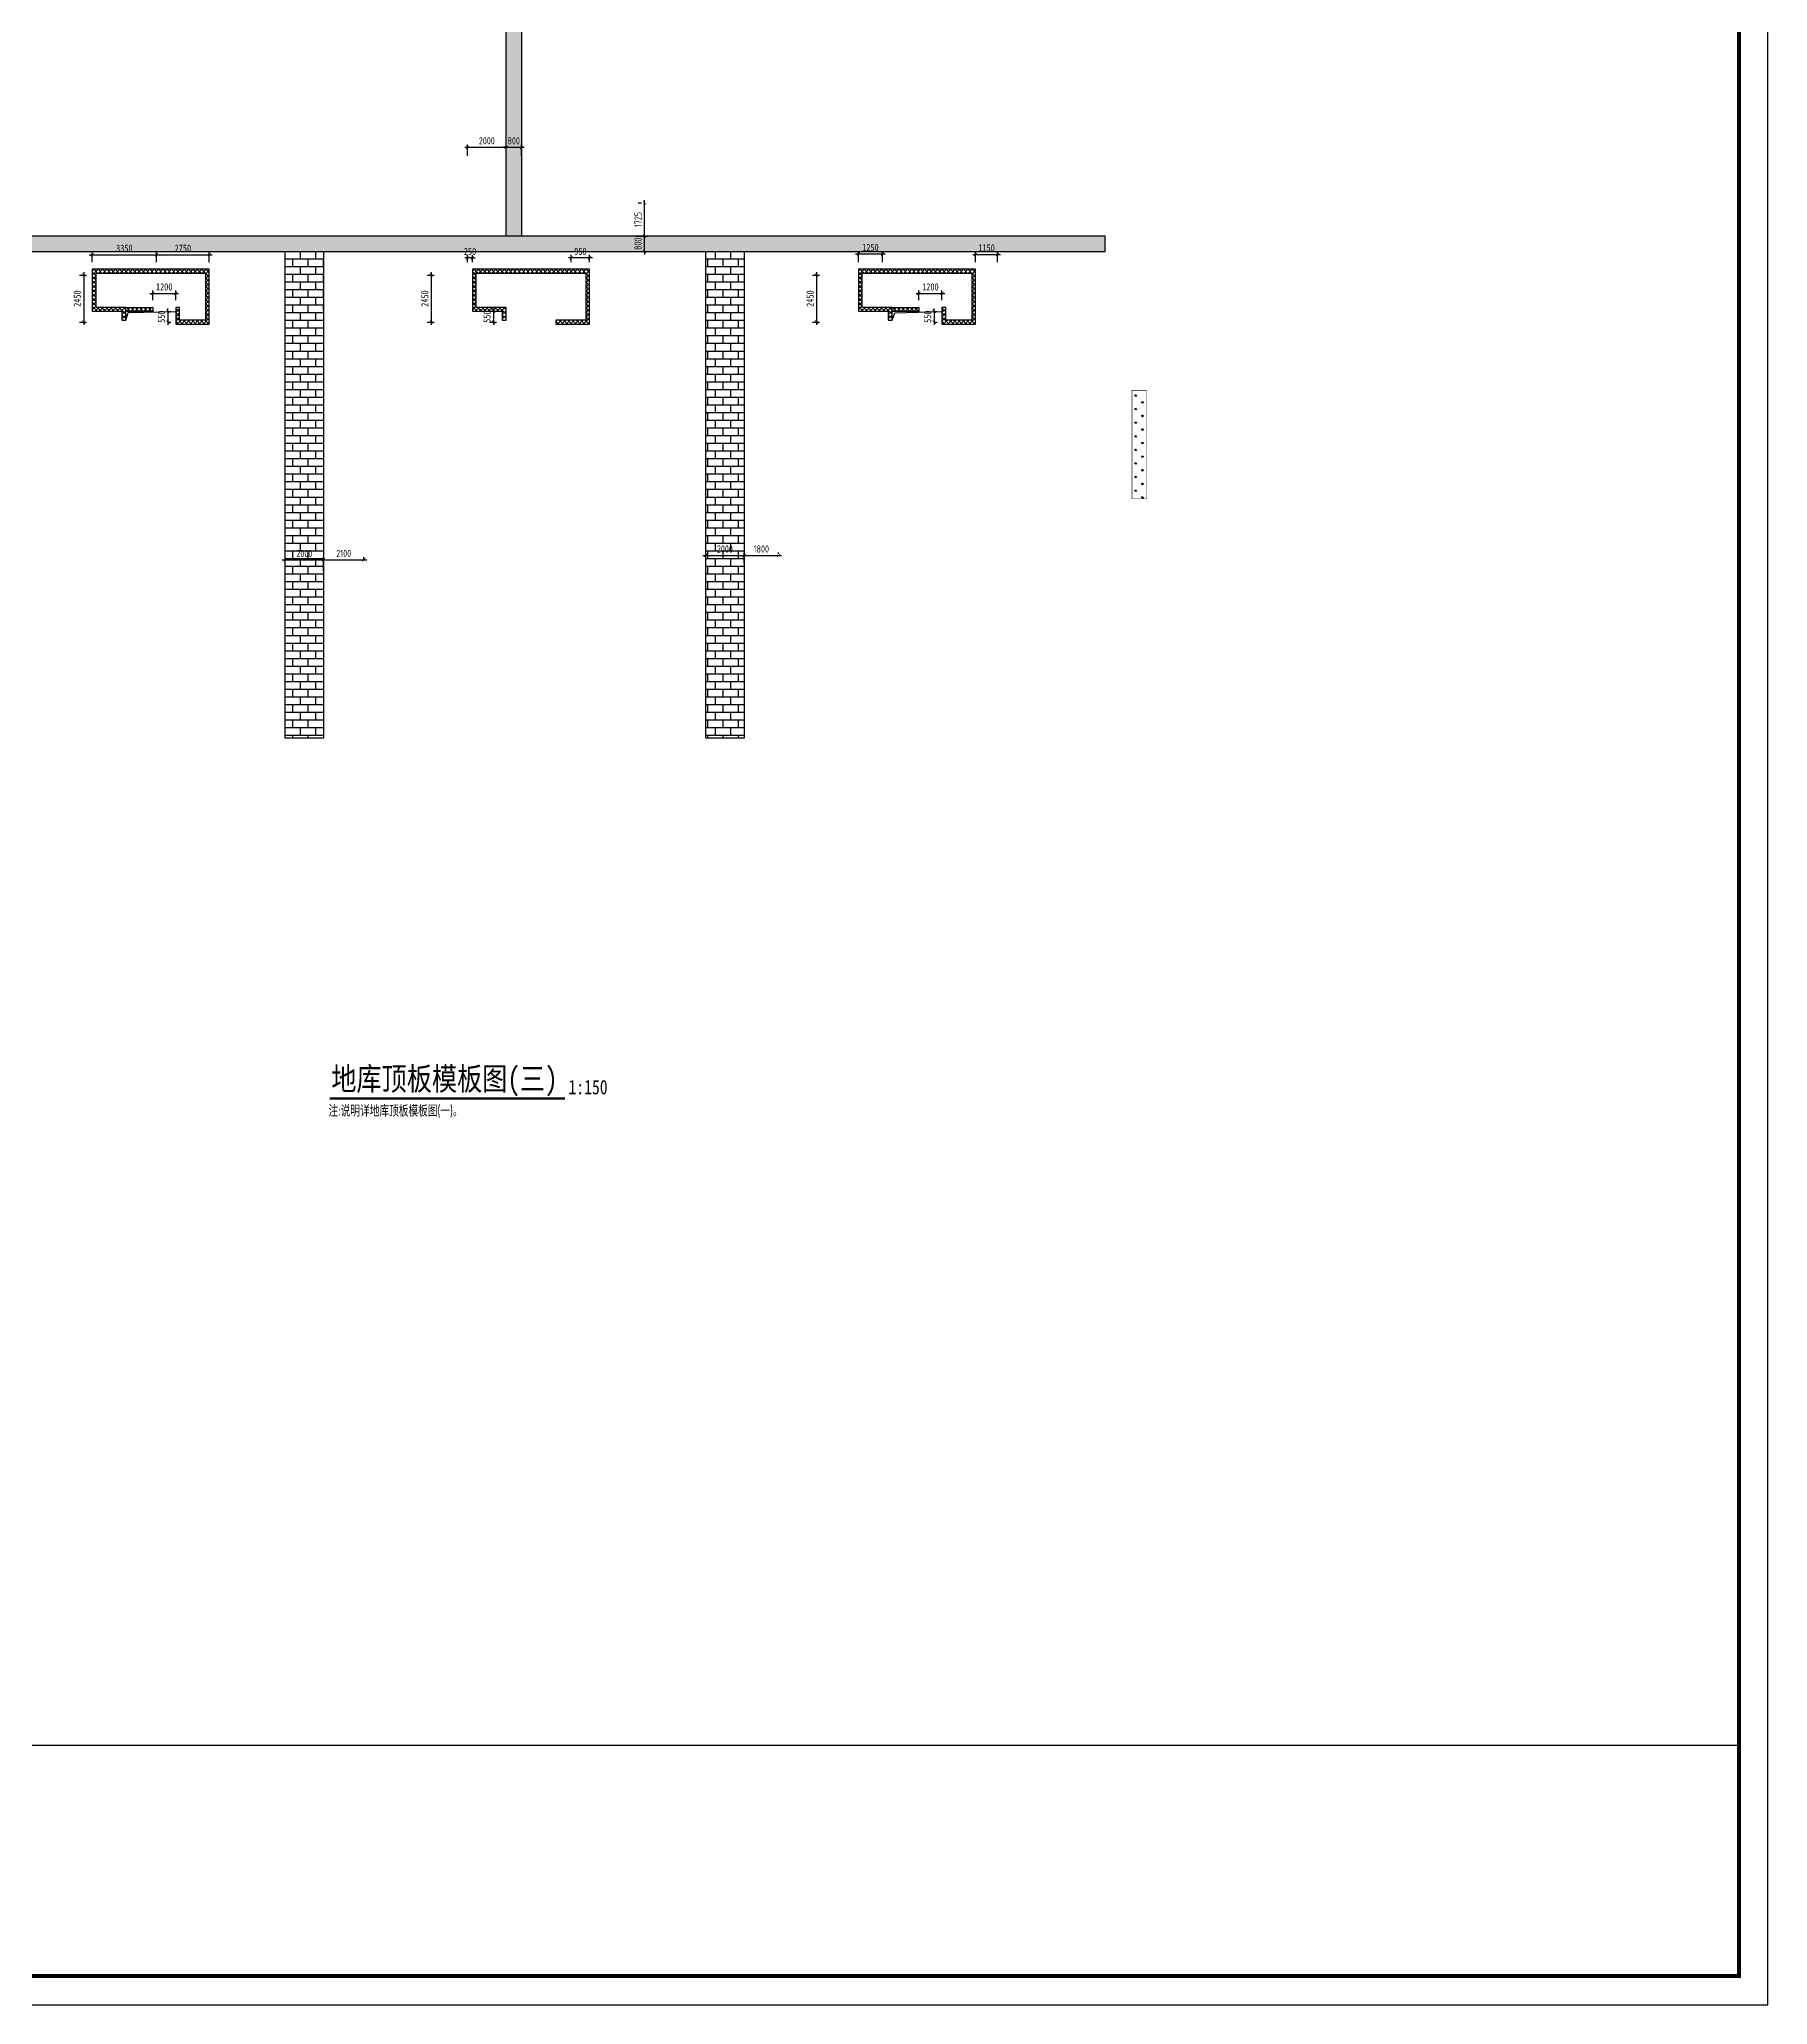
# Model space of a CAD drawing. Extents: x -302153 to 1239823, y 44204 to 1496698.
# Drawn here: x 1146520 to 1236523, y 727248 to 829547 of the extents above; entities that cross this region are included whole.
import ezdxf
from ezdxf.enums import TextEntityAlignment as Align

# ---------------------------------------------------------------- set-up
doc = ezdxf.new("R2010")
doc.units = 0
doc.header["$LTSCALE"] = 1500
doc.header["$MEASUREMENT"] = 0
doc.layers.get('0').update_dxf_attribs({"linetype": 'CONTINUOUS'})
doc.layers.get('Defpoints').update_dxf_attribs({"color": 2, "linetype": 'CONTINUOUS'})
for name, color, linetype in [('HATCH1', 181, 'CONTINUOUS'), ('S_HOLE', 201, 'CONTINUOUS'), ('S_HOLE_TEXT', 201, 'CONTINUOUS'), ('S_PLAN_DIMS', 3, 'CONTINUOUS'), ('SD_DIMS', 3, 'CONTINUOUS'), ('SE_HACH', 253, 'CONTINUOUS'), ('TEXT', 7, 'CONTINUOUS'), ('后浇带', 7, 'CONTINUOUS')]:
    doc.layers.add(name, color=color, linetype=linetype)
doc.layers.add('内框', color=8, linetype='CONTINUOUS', plot=False)
doc.styles.add('TH-STYLE2', font='', dxfattribs={"width": 0.8})
doc.styles.add('TH-STYLE3', font='tssdeng.shx', dxfattribs={"width": 0.7, "bigfont": 'tssdchn.shx'})
doc.styles.add('TSSD_Dimension', font='', dxfattribs={"width": 0.7})
doc.styles.add('黑体', font='simhei.ttf')
doc.styles.get('TH-STYLE2').set_extended_font_data('SimSun')
doc.styles.get('TSSD_Dimension').set_extended_font_data('SimSun')
doc.dimstyles.new('TSSD_150_150', dxfattribs={"dimtxt": 375, "dimasz": 150, "dimexe": 150, "dimexo": 375, "dimgap": 150, "dimtad": 1, "dimdec": 0, "dimzin": 0, "dimdsep": 46, "dimtxsty": 'TSSD_Dimension', "dimblk": 'ARCHTICK', "dimblk1": 'ARCHTICK', "dimblk2": 'ARCHTICK', "dimcen": 0, "dimdle": 150, "dimclrt": 7, "dimadec": 0, "dimazin": 0, "dimtfac": 1, "dimtdec": 0, "dimtix": 1, "dimtmove": 2, "dimatfit": 3, "dimfxl": 1, "dimtolj": 1, "dimtzin": 0, "dimarcsym": 0})
pattern_1 = [(0, (-1201073.9, -1053477.37), (0, 400), []), (90, (-1201073.9, -1053477.37), (-400, 400), [400, -400])]

# ---------------------------------------------------------------- blocks, each defined once
blk = doc.blocks.new('THAPE_A0L1_inner')
at = {"layer": '内框'}
blk.add_line((1476, 774), (1476, 802), dxfattribs=at)
blk.add_lwpolyline([(0, 0), (1486, 0), (1486, 841), (0, 841)], close=True, dxfattribs=at)
at = {"layer": '内框', "const_width": 1.4}
blk.add_lwpolyline([(25, 831), (25, 10), (1476, 10), (1476, 831)], close=True, dxfattribs=at)
at = {"layer": '内框', "const_width": 0.5}
blk.add_lwpolyline([(1396, 831), (1396, 10)], dxfattribs=at)
at = {"layer": '内框', "style": '黑体', "width": 0.8}
blk.add_attdef('内框名称', (73.61, 847.62), '', height=10, dxfattribs=at)
blk = doc.blocks.new('_ArchTick')
at = {"color": 0, "const_width": 0.25}
blk.add_lwpolyline([(-0.53, -0.53), (0.53, 0.53)], dxfattribs=at)
blk = doc.blocks.new('*D129')
at = {"layer": 'Defpoints', "color": 0, "transparency": 16777216}
for p in [(1152891, 815387, 0), (1152891, 814827), (1153219, 814827)]:
    blk.add_point(p, dxfattribs=at)
at = {"layer": 'S_HOLE', "color": 0, "lineweight": -2, "transparency": 16777216}
for p, q in [((1153219, 815387), (1153219, 815537)), ((1153219, 815387), (1153219, 814827)), ((1153266, 815387), (1153369, 815387)), ((1153219, 814827), (1153219, 814677)), ((1153266, 814827), (1153369, 814827))]:
    blk.add_line(p, q, dxfattribs=at)
at = {"layer": 'S_HOLE', "color": 0, "lineweight": -2, "transparency": 16777216, "xscale": 150, "yscale": 150, "zscale": 150}
for p, rotation in [((1153219, 815387), 270), ((1153219, 814827), 90)]:
    blk.add_blockref('_ArchTick', p, dxfattribs=dict(at, rotation=rotation))
at = {"layer": 'S_HOLE', "color": 7, "transparency": 16777216, "insert": (1152882, 815107), "char_height": 375, "attachment_point": 5, "rotation": 90, "style": 'TSSD_Dimension'}
blk.add_mtext('\\A1;550', dxfattribs=at)
blk = doc.blocks.new('*D130')
at = {"layer": 'Defpoints', "color": 0, "transparency": 16777216}
for p in [(1192791, 815387, 0), (1192791, 814827), (1193119, 814827)]:
    blk.add_point(p, dxfattribs=at)
at = {"layer": 'S_HOLE', "color": 0, "lineweight": -2, "transparency": 16777216}
for p, q in [((1193119, 815387), (1193119, 815537)), ((1193119, 815387), (1193119, 814827)), ((1193166, 815387), (1193269, 815387)), ((1193119, 814827), (1193119, 814677)), ((1193166, 814827), (1193269, 814827))]:
    blk.add_line(p, q, dxfattribs=at)
at = {"layer": 'S_HOLE', "color": 0, "lineweight": -2, "transparency": 16777216, "xscale": 150, "yscale": 150, "zscale": 150}
for p, rotation in [((1193119, 815387), 270), ((1193119, 814827), 90)]:
    blk.add_blockref('_ArchTick', p, dxfattribs=dict(at, rotation=rotation))
at = {"layer": 'S_HOLE', "color": 7, "transparency": 16777216, "insert": (1192782, 815107), "char_height": 375, "attachment_point": 5, "rotation": 90, "style": 'TSSD_Dimension'}
blk.add_mtext('\\A1;550', dxfattribs=at)
blk = doc.blocks.new('*D183')
at = {"layer": 'Defpoints', "color": 0, "transparency": 16777216}
for p in [(1148242, 817277), (1148242, 814827), (1148833, 814827)]:
    blk.add_point(p, dxfattribs=at)
at = {"layer": 'SD_DIMS', "color": 0, "lineweight": -2, "transparency": 16777216}
for p, q in [((1148833, 817427), (1148833, 814677)), ((1148617, 817277), (1148983, 817277)), ((1148617, 814827), (1148983, 814827))]:
    blk.add_line(p, q, dxfattribs=at)
at = {"layer": 'SD_DIMS', "color": 0, "lineweight": -2, "transparency": 16777216, "xscale": 150, "yscale": 150, "zscale": 150}
for p, rotation in [((1148833, 817277), 90), ((1148833, 814827), 270)]:
    blk.add_blockref('_ArchTick', p, dxfattribs=dict(at, rotation=rotation))
at = {"layer": 'SD_DIMS', "color": 7, "transparency": 16777216, "insert": (1148495, 816052), "char_height": 375, "attachment_point": 5, "rotation": 90, "style": 'TSSD_Dimension'}
blk.add_mtext('\\A1;2450', dxfattribs=at)
blk = doc.blocks.new('*D184')
at = {"layer": 'Defpoints', "color": 0, "transparency": 16777216}
for p in [(1166342, 817277), (1166342, 814827), (1166933, 814827)]:
    blk.add_point(p, dxfattribs=at)
at = {"layer": 'SD_DIMS', "color": 0, "lineweight": -2, "transparency": 16777216}
for p, q in [((1166933, 817427), (1166933, 814677)), ((1166717, 817277), (1167083, 817277)), ((1166717, 814827), (1167083, 814827))]:
    blk.add_line(p, q, dxfattribs=at)
at = {"layer": 'SD_DIMS', "color": 0, "lineweight": -2, "transparency": 16777216, "xscale": 150, "yscale": 150, "zscale": 150}
for p, rotation in [((1166933, 817277), 90), ((1166933, 814827), 270)]:
    blk.add_blockref('_ArchTick', p, dxfattribs=dict(at, rotation=rotation))
at = {"layer": 'SD_DIMS', "color": 7, "transparency": 16777216, "insert": (1166595, 816052), "char_height": 375, "attachment_point": 5, "rotation": 90, "style": 'TSSD_Dimension'}
blk.add_mtext('\\A1;2450', dxfattribs=at)
blk = doc.blocks.new('*D185')
at = {"layer": 'Defpoints', "color": 0, "transparency": 16777216}
for p in [(1186406, 817277), (1186406, 814827), (1186996, 814827)]:
    blk.add_point(p, dxfattribs=at)
at = {"layer": 'SD_DIMS', "color": 0, "lineweight": -2, "transparency": 16777216}
for p, q in [((1186996, 817427), (1186996, 814677)), ((1186781, 817277), (1187146, 817277)), ((1186781, 814827), (1187146, 814827))]:
    blk.add_line(p, q, dxfattribs=at)
at = {"layer": 'SD_DIMS', "color": 0, "lineweight": -2, "transparency": 16777216, "xscale": 150, "yscale": 150, "zscale": 150}
for p, rotation in [((1186996, 817277), 90), ((1186996, 814827), 270)]:
    blk.add_blockref('_ArchTick', p, dxfattribs=dict(at, rotation=rotation))
at = {"layer": 'SD_DIMS', "color": 7, "transparency": 16777216, "insert": (1186659, 816052), "char_height": 375, "attachment_point": 5, "rotation": 90, "style": 'TSSD_Dimension'}
blk.add_mtext('\\A1;2450', dxfattribs=at)
blk = doc.blocks.new('*D208')
at = {"layer": 'Defpoints', "color": 0, "transparency": 16777216}
for p in [(1149274, 817578), (1152624, 818333), (1152624, 817578)]:
    blk.add_point(p, dxfattribs=at)
at = {"layer": 'S_HOLE', "color": 0, "lineweight": -2, "transparency": 16777216}
for p, q in [((1149274, 817953), (1149274, 818483)), ((1152624, 817953), (1152624, 818483)), ((1149124, 818333), (1152774, 818333))]:
    blk.add_line(p, q, dxfattribs=at)
at = {"layer": 'S_HOLE', "color": 0, "lineweight": -2, "transparency": 16777216, "xscale": 150, "yscale": 150, "zscale": 150, "rotation": 180}
blk.add_blockref('_ArchTick', (1149274, 818333), dxfattribs=at)
at = {"layer": 'S_HOLE', "color": 0, "lineweight": -2, "transparency": 16777216, "xscale": 150, "yscale": 150, "zscale": 150}
blk.add_blockref('_ArchTick', (1152624, 818333), dxfattribs=at)
at = {"layer": 'S_HOLE', "color": 7, "transparency": 16777216, "insert": (1150949, 818671), "char_height": 375, "attachment_point": 5, "style": 'TSSD_Dimension'}
blk.add_mtext('\\A1;3350', dxfattribs=at)
blk = doc.blocks.new('*D209')
at = {"layer": 'Defpoints', "color": 0, "transparency": 16777216}
for p in [(1152624, 817578), (1155374, 818333), (1155374, 817578)]:
    blk.add_point(p, dxfattribs=at)
at = {"layer": 'S_HOLE', "color": 0, "lineweight": -2, "transparency": 16777216}
for p, q in [((1152624, 817953), (1152624, 818483)), ((1155374, 817953), (1155374, 818483)), ((1152474, 818333), (1155524, 818333))]:
    blk.add_line(p, q, dxfattribs=at)
at = {"layer": 'S_HOLE', "color": 0, "lineweight": -2, "transparency": 16777216, "xscale": 150, "yscale": 150, "zscale": 150, "rotation": 180}
blk.add_blockref('_ArchTick', (1152624, 818333), dxfattribs=at)
at = {"layer": 'S_HOLE', "color": 0, "lineweight": -2, "transparency": 16777216, "xscale": 150, "yscale": 150, "zscale": 150}
blk.add_blockref('_ArchTick', (1155374, 818333), dxfattribs=at)
at = {"layer": 'S_HOLE', "color": 7, "transparency": 16777216, "insert": (1153999, 818671), "char_height": 375, "attachment_point": 5, "style": 'TSSD_Dimension'}
blk.add_mtext('\\A1;2750', dxfattribs=at)
blk = doc.blocks.new('*D210')
at = {"layer": 'Defpoints', "color": 0, "transparency": 16777216}
for p in [(1168824, 818166), (1168824, 817578), (1169074, 817578)]:
    blk.add_point(p, dxfattribs=at)
at = {"layer": 'S_HOLE', "color": 0, "lineweight": -2, "transparency": 16777216}
for p, q in [((1168824, 818166), (1168674, 818166)), ((1168824, 817953), (1168824, 818316)), ((1169074, 818166), (1168824, 818166)), ((1169074, 817953), (1169074, 818316)), ((1169074, 818166), (1169224, 818166))]:
    blk.add_line(p, q, dxfattribs=at)
at = {"layer": 'S_HOLE', "color": 0, "lineweight": -2, "transparency": 16777216, "xscale": 150, "yscale": 150, "zscale": 150}
blk.add_blockref('_ArchTick', (1168824, 818166), dxfattribs=at)
at = {"layer": 'S_HOLE', "color": 0, "lineweight": -2, "transparency": 16777216, "xscale": 150, "yscale": 150, "zscale": 150, "rotation": 180}
blk.add_blockref('_ArchTick', (1169074, 818166), dxfattribs=at)
at = {"layer": 'S_HOLE', "color": 7, "transparency": 16777216, "insert": (1168949, 818503), "char_height": 375, "attachment_point": 5, "style": 'TSSD_Dimension'}
blk.add_mtext('\\A1;250', dxfattribs=at)
blk = doc.blocks.new('*D211')
at = {"layer": 'Defpoints', "color": 0, "transparency": 16777216}
for p in [(1174224, 818170), (1174224, 817578), (1175174, 817578)]:
    blk.add_point(p, dxfattribs=at)
at = {"layer": 'S_HOLE', "color": 0, "lineweight": -2, "transparency": 16777216}
for p, q in [((1175324, 818170), (1174074, 818170)), ((1174224, 817953), (1174224, 818320)), ((1175174, 817953), (1175174, 818320))]:
    blk.add_line(p, q, dxfattribs=at)
at = {"layer": 'S_HOLE', "color": 0, "lineweight": -2, "transparency": 16777216, "xscale": 150, "yscale": 150, "zscale": 150, "rotation": 180}
blk.add_blockref('_ArchTick', (1174224, 818170), dxfattribs=at)
at = {"layer": 'S_HOLE', "color": 0, "lineweight": -2, "transparency": 16777216, "xscale": 150, "yscale": 150, "zscale": 150}
blk.add_blockref('_ArchTick', (1175174, 818170), dxfattribs=at)
at = {"layer": 'S_HOLE', "color": 7, "transparency": 16777216, "insert": (1174699, 818507), "char_height": 375, "attachment_point": 5, "style": 'TSSD_Dimension'}
blk.add_mtext('\\A1;950', dxfattribs=at)
blk = doc.blocks.new('*D212')
at = {"layer": 'Defpoints', "color": 0, "transparency": 16777216}
for p in [(1169595, 815388), (1169595, 814827), (1170175, 814827)]:
    blk.add_point(p, dxfattribs=at)
at = {"layer": 'S_HOLE', "color": 0, "lineweight": -2, "transparency": 16777216}
for p, q in [((1169970, 815388), (1170325, 815388)), ((1170175, 815388), (1170175, 815538)), ((1170175, 815388), (1170175, 814827)), ((1169970, 814827), (1170325, 814827)), ((1170175, 814827), (1170175, 814677))]:
    blk.add_line(p, q, dxfattribs=at)
at = {"layer": 'S_HOLE', "color": 0, "lineweight": -2, "transparency": 16777216, "xscale": 150, "yscale": 150, "zscale": 150}
for p, rotation in [((1170175, 815388), 270), ((1170175, 814827), 90)]:
    blk.add_blockref('_ArchTick', p, dxfattribs=dict(at, rotation=rotation))
at = {"layer": 'S_HOLE', "color": 7, "transparency": 16777216, "insert": (1169838, 815108), "char_height": 375, "attachment_point": 5, "rotation": 90, "style": 'TSSD_Dimension'}
blk.add_mtext('\\A1;550', dxfattribs=at)
blk = doc.blocks.new('*D213')
at = {"layer": 'Defpoints', "color": 0, "transparency": 16777216}
for p in [(1189174, 817578), (1190424, 818376), (1190424, 817578)]:
    blk.add_point(p, dxfattribs=at)
at = {"layer": 'S_HOLE', "color": 0, "lineweight": -2, "transparency": 16777216}
for p, q in [((1189174, 817953), (1189174, 818526)), ((1190424, 817953), (1190424, 818526)), ((1189024, 818376), (1190574, 818376))]:
    blk.add_line(p, q, dxfattribs=at)
at = {"layer": 'S_HOLE', "color": 0, "lineweight": -2, "transparency": 16777216, "xscale": 150, "yscale": 150, "zscale": 150, "rotation": 180}
blk.add_blockref('_ArchTick', (1189174, 818376), dxfattribs=at)
at = {"layer": 'S_HOLE', "color": 0, "lineweight": -2, "transparency": 16777216, "xscale": 150, "yscale": 150, "zscale": 150}
blk.add_blockref('_ArchTick', (1190424, 818376), dxfattribs=at)
at = {"layer": 'S_HOLE', "color": 7, "transparency": 16777216, "insert": (1189799, 818714), "char_height": 375, "attachment_point": 5, "style": 'TSSD_Dimension'}
blk.add_mtext('\\A1;1250', dxfattribs=at)
blk = doc.blocks.new('*D214')
at = {"layer": 'Defpoints', "color": 0, "transparency": 16777216}
for p in [(1195274, 817578), (1196424, 818352), (1196424, 817578)]:
    blk.add_point(p, dxfattribs=at)
at = {"layer": 'S_HOLE', "color": 0, "lineweight": -2, "transparency": 16777216}
for p, q in [((1195274, 817953), (1195274, 818502)), ((1196424, 817953), (1196424, 818502)), ((1195124, 818352), (1196574, 818352))]:
    blk.add_line(p, q, dxfattribs=at)
at = {"layer": 'S_HOLE', "color": 0, "lineweight": -2, "transparency": 16777216, "xscale": 150, "yscale": 150, "zscale": 150, "rotation": 180}
blk.add_blockref('_ArchTick', (1195274, 818352), dxfattribs=at)
at = {"layer": 'S_HOLE', "color": 0, "lineweight": -2, "transparency": 16777216, "xscale": 150, "yscale": 150, "zscale": 150}
blk.add_blockref('_ArchTick', (1196424, 818352), dxfattribs=at)
at = {"layer": 'S_HOLE', "color": 7, "transparency": 16777216, "insert": (1195849, 818689), "char_height": 375, "attachment_point": 5, "style": 'TSSD_Dimension'}
blk.add_mtext('\\A1;1150', dxfattribs=at)
blk = doc.blocks.new('*D263')
at = {"layer": 'Defpoints', "color": 0, "transparency": 16777216}
for p in [(1152424, 815587), (1153624, 816320), (1153624, 815587)]:
    blk.add_point(p, dxfattribs=at)
at = {"layer": 'S_HOLE', "color": 0, "lineweight": -2, "transparency": 16777216}
for p, q in [((1152424, 815962), (1152424, 816470)), ((1153624, 815962), (1153624, 816470)), ((1152274, 816320), (1153774, 816320))]:
    blk.add_line(p, q, dxfattribs=at)
at = {"layer": 'S_HOLE', "color": 0, "lineweight": -2, "transparency": 16777216, "xscale": 150, "yscale": 150, "zscale": 150, "rotation": 180}
blk.add_blockref('_ArchTick', (1152424, 816320), dxfattribs=at)
at = {"layer": 'S_HOLE', "color": 0, "lineweight": -2, "transparency": 16777216, "xscale": 150, "yscale": 150, "zscale": 150}
blk.add_blockref('_ArchTick', (1153624, 816320), dxfattribs=at)
at = {"layer": 'S_HOLE', "color": 7, "transparency": 16777216, "insert": (1153024, 816657), "char_height": 375, "attachment_point": 5, "style": 'TSSD_Dimension'}
blk.add_mtext('\\A1;1200', dxfattribs=at)
blk = doc.blocks.new('*D264')
at = {"layer": 'Defpoints', "color": 0, "transparency": 16777216}
for p in [(1192324, 815587), (1193524, 816320), (1193524, 815587)]:
    blk.add_point(p, dxfattribs=at)
at = {"layer": 'S_HOLE', "color": 0, "lineweight": -2, "transparency": 16777216}
for p, q in [((1192324, 815962), (1192324, 816470)), ((1193524, 815962), (1193524, 816470)), ((1192174, 816320), (1193674, 816320))]:
    blk.add_line(p, q, dxfattribs=at)
at = {"layer": 'S_HOLE', "color": 0, "lineweight": -2, "transparency": 16777216, "xscale": 150, "yscale": 150, "zscale": 150, "rotation": 180}
blk.add_blockref('_ArchTick', (1192324, 816320), dxfattribs=at)
at = {"layer": 'S_HOLE', "color": 0, "lineweight": -2, "transparency": 16777216, "xscale": 150, "yscale": 150, "zscale": 150}
blk.add_blockref('_ArchTick', (1193524, 816320), dxfattribs=at)
at = {"layer": 'S_HOLE', "color": 7, "transparency": 16777216, "insert": (1192924, 816657), "char_height": 375, "attachment_point": 5, "style": 'TSSD_Dimension'}
blk.add_mtext('\\A1;1200', dxfattribs=at)
blk = doc.blocks.new('*D319')
at = {"layer": 'Defpoints', "color": 0, "transparency": 16777216}
for p in [(-39750, 8973), (-41750, 7947), (-39750, 7947)]:
    blk.add_point(p, dxfattribs=at)
at = {"layer": 'S_PLAN_DIMS', "color": 0, "lineweight": -2, "transparency": 16777216}
for p, q in [((-41900, 8973), (-39600, 8973)), ((-41750, 8397), (-41750, 9123)), ((-39750, 8397), (-39750, 9123))]:
    blk.add_line(p, q, dxfattribs=at)
at = {"layer": 'S_PLAN_DIMS', "color": 0, "lineweight": -2, "transparency": 16777216, "xscale": 150, "yscale": 150, "zscale": 150, "rotation": 180}
blk.add_blockref('_ArchTick', (-41750, 8973), dxfattribs=at)
at = {"layer": 'S_PLAN_DIMS', "color": 0, "lineweight": -2, "transparency": 16777216, "xscale": 150, "yscale": 150, "zscale": 150}
blk.add_blockref('_ArchTick', (-39750, 8973), dxfattribs=at)
at = {"layer": 'S_PLAN_DIMS', "color": 7, "transparency": 16777216, "insert": (-40750, 9310), "char_height": 375, "attachment_point": 5, "style": 'TH-STYLE3'}
blk.add_mtext('\\A1;2000', dxfattribs=at)
blk = doc.blocks.new('*D320')
at = {"layer": 'Defpoints', "color": 0, "transparency": 16777216}
for p in [(-37650, 8973), (-37650, 8496), (-39750, 7947)]:
    blk.add_point(p, dxfattribs=at)
at = {"layer": 'S_PLAN_DIMS', "color": 0, "lineweight": -2, "transparency": 16777216}
for p, q in [((-39900, 8973), (-37500, 8973)), ((-39750, 8397), (-39750, 9123)), ((-37650, 8946), (-37650, 9123))]:
    blk.add_line(p, q, dxfattribs=at)
at = {"layer": 'S_PLAN_DIMS', "color": 0, "lineweight": -2, "transparency": 16777216, "xscale": 150, "yscale": 150, "zscale": 150, "rotation": 180}
blk.add_blockref('_ArchTick', (-39750, 8973), dxfattribs=at)
at = {"layer": 'S_PLAN_DIMS', "color": 0, "lineweight": -2, "transparency": 16777216, "xscale": 150, "yscale": 150, "zscale": 150}
blk.add_blockref('_ArchTick', (-37650, 8973), dxfattribs=at)
at = {"layer": 'S_PLAN_DIMS', "color": 7, "transparency": 16777216, "insert": (-38700, 9310), "char_height": 375, "attachment_point": 5, "style": 'TH-STYLE3'}
blk.add_mtext('\\A1;2100', dxfattribs=at)
blk = doc.blocks.new('*D321')
at = {"layer": 'Defpoints', "color": 0, "transparency": 16777216}
for p in [(-19854, 8327), (-17854, 9203), (-17854, 8327)]:
    blk.add_point(p, dxfattribs=at)
at = {"layer": 'S_PLAN_DIMS', "color": 0, "lineweight": -2, "transparency": 16777216}
for p, q in [((-19854, 8777), (-19854, 9353)), ((-17854, 8777), (-17854, 9353)), ((-20004, 9203), (-17704, 9203))]:
    blk.add_line(p, q, dxfattribs=at)
at = {"layer": 'S_PLAN_DIMS', "color": 0, "lineweight": -2, "transparency": 16777216, "xscale": 150, "yscale": 150, "zscale": 150, "rotation": 180}
blk.add_blockref('_ArchTick', (-19854, 9203), dxfattribs=at)
at = {"layer": 'S_PLAN_DIMS', "color": 0, "lineweight": -2, "transparency": 16777216, "xscale": 150, "yscale": 150, "zscale": 150}
blk.add_blockref('_ArchTick', (-17854, 9203), dxfattribs=at)
at = {"layer": 'S_PLAN_DIMS', "color": 7, "transparency": 16777216, "insert": (-18854, 9540), "char_height": 375, "attachment_point": 5, "style": 'TH-STYLE3'}
blk.add_mtext('\\A1;2000', dxfattribs=at)
blk = doc.blocks.new('*D322')
at = {"layer": 'Defpoints', "color": 0, "transparency": 16777216}
for p in [(-17854, 8327), (-16054, 9203), (-16054, 8843)]:
    blk.add_point(p, dxfattribs=at)
at = {"layer": 'S_PLAN_DIMS', "color": 0, "lineweight": -2, "transparency": 16777216}
for p, q in [((-17854, 8777), (-17854, 9353)), ((-16054, 9293), (-16054, 9353)), ((-18004, 9203), (-15904, 9203))]:
    blk.add_line(p, q, dxfattribs=at)
at = {"layer": 'S_PLAN_DIMS', "color": 0, "lineweight": -2, "transparency": 16777216, "xscale": 150, "yscale": 150, "zscale": 150, "rotation": 180}
blk.add_blockref('_ArchTick', (-17854, 9203), dxfattribs=at)
at = {"layer": 'S_PLAN_DIMS', "color": 0, "lineweight": -2, "transparency": 16777216, "xscale": 150, "yscale": 150, "zscale": 150}
blk.add_blockref('_ArchTick', (-16054, 9203), dxfattribs=at)
at = {"layer": 'S_PLAN_DIMS', "color": 7, "transparency": 16777216, "insert": (-16954, 9540), "char_height": 375, "attachment_point": 5, "style": 'TH-STYLE3'}
blk.add_mtext('\\A1;1800', dxfattribs=at)
blk = doc.blocks.new('*D323')
at = {"layer": 'Defpoints', "color": 0, "transparency": 16777216}
for p in [(-23982, 25825), (-23039, 25825), (-23982, 25025)]:
    blk.add_point(p, dxfattribs=at)
at = {"layer": 'S_PLAN_DIMS', "color": 0, "lineweight": -2, "transparency": 16777216}
for p, q in [((-23532, 25825), (-22889, 25825)), ((-23039, 25825), (-23039, 25975)), ((-23039, 25025), (-23039, 25825)), ((-23532, 25025), (-22889, 25025)), ((-23039, 25025), (-23039, 24875))]:
    blk.add_line(p, q, dxfattribs=at)
at = {"layer": 'S_PLAN_DIMS', "color": 0, "lineweight": -2, "transparency": 16777216, "xscale": 150, "yscale": 150, "zscale": 150}
for p, rotation in [((-23039, 25825), 270), ((-23039, 25025), 90)]:
    blk.add_blockref('_ArchTick', p, dxfattribs=dict(at, rotation=rotation))
at = {"layer": 'S_PLAN_DIMS', "color": 7, "transparency": 16777216, "insert": (-23376, 25425), "char_height": 375, "attachment_point": 5, "rotation": 90, "style": 'TH-STYLE3'}
blk.add_mtext('\\A1;800', dxfattribs=at)
blk = doc.blocks.new('*D324')
at = {"layer": 'Defpoints', "color": 0, "transparency": 16777216}
for p in [(-23039, 27550), (-22919, 27550), (-23982, 25825)]:
    blk.add_point(p, dxfattribs=at)
at = {"layer": 'S_PLAN_DIMS', "color": 0, "lineweight": -2, "transparency": 16777216}
for p, q in [((-23039, 25675), (-23039, 27700)), ((-23369, 27550), (-23189, 27550)), ((-23532, 25825), (-22889, 25825))]:
    blk.add_line(p, q, dxfattribs=at)
at = {"layer": 'S_PLAN_DIMS', "color": 0, "lineweight": -2, "transparency": 16777216, "xscale": 150, "yscale": 150, "zscale": 150}
for p, rotation in [((-23039, 27550), 90), ((-23039, 25825), 270)]:
    blk.add_blockref('_ArchTick', p, dxfattribs=dict(at, rotation=rotation))
at = {"layer": 'S_PLAN_DIMS', "color": 7, "transparency": 16777216, "insert": (-23376, 26687), "char_height": 375, "attachment_point": 5, "rotation": 90, "style": 'TH-STYLE3'}
blk.add_mtext('\\A1;1725', dxfattribs=at)
blk = doc.blocks.new('*D325')
at = {"layer": 'Defpoints', "color": 0, "transparency": 16777216}
for p in [(-29450, 30450), (-30250, 29558), (-29450, 29558)]:
    blk.add_point(p, dxfattribs=at)
at = {"layer": 'S_PLAN_DIMS', "color": 0, "lineweight": -2, "transparency": 16777216}
for p, q in [((-30250, 30450), (-30400, 30450)), ((-30250, 30008), (-30250, 30600)), ((-30250, 30450), (-29450, 30450)), ((-29450, 30008), (-29450, 30600)), ((-29450, 30450), (-29300, 30450))]:
    blk.add_line(p, q, dxfattribs=at)
at = {"layer": 'S_PLAN_DIMS', "color": 0, "lineweight": -2, "transparency": 16777216, "xscale": 150, "yscale": 150, "zscale": 150}
blk.add_blockref('_ArchTick', (-30250, 30450), dxfattribs=at)
at = {"layer": 'S_PLAN_DIMS', "color": 0, "lineweight": -2, "transparency": 16777216, "xscale": 150, "yscale": 150, "zscale": 150, "rotation": 180}
blk.add_blockref('_ArchTick', (-29450, 30450), dxfattribs=at)
at = {"layer": 'S_PLAN_DIMS', "color": 7, "transparency": 16777216, "insert": (-29850, 30788), "char_height": 375, "attachment_point": 5, "style": 'TH-STYLE3'}
blk.add_mtext('\\A1;800', dxfattribs=at)
blk = doc.blocks.new('*D397')
at = {"layer": 'Defpoints', "color": 0, "transparency": 16777216}
for p in [(-30250, 30450), (-32250, 29558), (-30250, 29558, -1000)]:
    blk.add_point(p, dxfattribs=at)
at = {"layer": 'S_PLAN_DIMS', "color": 0, "lineweight": -2, "transparency": 16777216}
for p, q in [((-32400, 30450), (-30100, 30450)), ((-32250, 30008), (-32250, 30600)), ((-30250, 30008), (-30250, 30600))]:
    blk.add_line(p, q, dxfattribs=at)
at = {"layer": 'S_PLAN_DIMS', "color": 0, "lineweight": -2, "transparency": 16777216, "xscale": 150, "yscale": 150, "zscale": 150, "rotation": 180}
blk.add_blockref('_ArchTick', (-32250, 30450), dxfattribs=at)
at = {"layer": 'S_PLAN_DIMS', "color": 0, "lineweight": -2, "transparency": 16777216, "xscale": 150, "yscale": 150, "zscale": 150}
blk.add_blockref('_ArchTick', (-30250, 30450), dxfattribs=at)
at = {"layer": 'S_PLAN_DIMS', "color": 7, "transparency": 16777216, "insert": (-31250, 30788), "char_height": 375, "attachment_point": 5, "style": 'TH-STYLE3'}
blk.add_mtext('\\A1;2000', dxfattribs=at)
blk = doc.blocks.new('A$C1DF81372')
at = {"layer": '后浇带'}
h = blk.add_hatch(dxfattribs=at)
h.set_pattern_fill('AR-HBONE', color=8, scale=2, angle=-90)
h.set_pattern_definition([(315, (-2282481.1, 2788297.97), (287.368196, -8e-14), [609.6, -203.2]), (45, (-2282337.4, 2788154.29), (287.368196, -8e-14), [609.6, -203.2])])
h.paths.add_polyline_path([(-30250.1, 25824.9), (-29450.1, 25824.9), (-29450, 60475.9), (-30250, 60475.9)])
h = blk.add_hatch(dxfattribs=at)
h.set_pattern_fill('STARS', color=8, scale=50, style=0)
h.set_pattern_definition([(0, (-2717875.16, -2214803.68), (0, 274.963), [158.75, -158.75]), (60, (-2717875.16, -2214803.68), (-238.124943, 137.4815), [158.75, -158.75]), (120, (-2717795.78, -2214666.2), (-238.124943, -137.4815), [158.75, -158.75])])
h.paths.add_polyline_path([(-71175, 25025.8), (950.2, 25024.2), (950.2, 25824.2), (-71175, 25825.8)])
h = blk.add_hatch(dxfattribs=at)
h.set_pattern_fill('BRICK1', color=8, scale=50, style=0)
h.set_pattern_definition(pattern_1)
h.paths.add_polyline_path([(-41748.1, 25024.9), (-39747, 25024.9), (-39751, -300), (-41752.2, -300)])
h = blk.add_hatch(dxfattribs=at)
h.set_pattern_fill('BRICK1', color=8, scale=50, style=0)
h.set_pattern_definition(pattern_1)
h.paths.add_polyline_path([(-19850.4, 25024.6), (-17849.2, 25024.6), (-17853.3, -300), (-19854.4, -300)])
at = {"layer": '后浇带', "color": 8, "elevation": -1000}
for points in [[(-30250, 60475.9), (-29450, 60475.9), (-29450.1, 25824.9), (-30250.1, 25824.9)], [(-71175, 25025.8), (950.2, 25024.2), (950.2, 25824.2), (-71175, 25825.8)]]:
    blk.add_lwpolyline(points, close=True, dxfattribs=at)
at = {"layer": '后浇带', "color": 8}
for points in [[(-41748.1, 25024.9), (-39747, 25024.9), (-39751, -300), (-41752.2, -300)], [(-19850.4, 25024.6), (-17849.2, 25024.6), (-17853.3, -300), (-19854.4, -300)]]:
    blk.add_lwpolyline(points, close=True, dxfattribs=at)
at = {"layer": 'S_PLAN_DIMS'}
for base, p1, p2, picture, middle in [((-30250.1, 30450.4), (-32250, 29557.6), (-30250.1, 29557.6, -1000), '*D397', (-31250, 30787.9)), ((-29450, 30450.4), (-30250, 29557.6), (-29450, 29557.6), '*D325', (-29850, 30787.9)), ((-39749.6, 8972.9), (-41749.7, 7947.2), (-39749.6, 7946.9), '*D319', (-40749.6, 9310.4)), ((-37650, 8972.9), (-39749.6, 7946.9), (-37650, 8496), '*D320', (-38699.8, 9310.4)), ((-17853.9, 9202.8), (-19854.1, 8327), (-17853.9, 8326.7), '*D321', (-18854, 9540.3)), ((-16054, 9202.8), (-17853.9, 8326.7), (-16054, 8843.5), '*D322', (-16954, 9540.3))]:
    dim = blk.add_linear_dim(base=base, p1=p1, p2=p2, dimstyle='TSSD_150_150', dxfattribs=at)
    dim.commit()
    dim.dimension.update_dxf_attribs({"geometry": picture, "text_midpoint": middle})
for base, p1, p2, picture, middle in [((-23038.8, 27550), (-23982.2, 25824.9), (-22918.9, 27550), '*D324', (-23376.3, 26687.4)), ((-23038.8, 25824.9), (-23982.2, 25024.9), (-23982.2, 25824.9), '*D323', (-23376.3, 25424.9))]:
    dim = blk.add_linear_dim(base=base, p1=p1, p2=p2, angle=90, dimstyle='TSSD_150_150', dxfattribs=at)
    dim.commit()
    dim.dimension.update_dxf_attribs({"geometry": picture, "text_midpoint": middle})

msp = doc.modelspace()

# ---------------------------------------------------------------- hatches: boundary and pattern name
at = {"layer": 'HATCH1'}
h = msp.add_hatch(dxfattribs=at)
h.set_pattern_fill('HOLE_MATETIEL', color=256, scale=50, style=0)
h.set_pattern_definition([(45, (-0.23, -53399.97), (-112.253202, 112.253202), []), (135, (-0.23, -53399.97), (-112.253202, -112.253202), [])])
h.paths.add_polyline_path([(1153823.895, 815587.4024), (1153623.895, 815587.4024), (1153623.895, 814727.8024), (1155373.895, 814727.8024), (1155373.895, 817577.8024), (1149273.895, 817577.8024), (1149273.895, 815387.8024), (1150823.895, 815387.8024), (1150823.895, 814928.2351), (1151023.895, 814928.2351), (1151023.895, 815587.4024), (1150823.895, 815587.4024), (1150823.895, 815587.8024), (1149473.895, 815587.8024), (1149473.895, 817377.8024), (1155173.895, 817377.8024), (1155173.895, 814927.8024), (1153823.895, 814927.8024)])
h = msp.add_hatch(dxfattribs=at)
h.set_pattern_fill('HOLE_MATETIEL', color=256, scale=50, style=0)
h.set_pattern_definition([(45, (19800, -53399.97), (-112.253202, 112.253202), []), (135, (19800, -53399.97), (-112.253202, -112.253202), [])])
h.paths.add_polyline_path([(1173624.3104, 814928.1507), (1173424.3104, 814928.1507), (1173424.1274, 814727.8024), (1175174.1274, 814727.8024), (1175174.1274, 817577.8024), (1169074.1274, 817577.8024), (1169074.1274, 815387.8024), (1170624.1274, 815387.8024), (1170624.1274, 814928.2351), (1170824.1274, 814928.2351), (1170824.1274, 815587.8024), (1170624.1274, 815587.8024), (1169274.1274, 815587.8024), (1169274.1274, 817377.8024), (1174974.1274, 817377.8024), (1174974.1274, 814927.8024), (1173624.1274, 814927.8024)])
h = msp.add_hatch(dxfattribs=at)
h.set_pattern_fill('HOLE_MATETIEL', color=256, scale=50, style=0)
h.set_pattern_definition([(45, (39899.77, -53399.97), (-112.253202, 112.253202), []), (135, (39899.77, -53399.97), (-112.253202, -112.253202), [])])
h.paths.add_polyline_path([(1193723.895, 815587.4024), (1193523.895, 815587.4024), (1193523.895, 814727.8024), (1195273.895, 814727.8024), (1195273.895, 817577.8024), (1189173.895, 817577.8024), (1189173.895, 815387.8024), (1190723.895, 815387.8024), (1190723.895, 814928.2351), (1190923.895, 814928.2351), (1190923.895, 815587.4024), (1190723.895, 815587.4024), (1190723.895, 815587.8024), (1189373.895, 815587.8024), (1189373.895, 817377.8024), (1195073.895, 817377.8024), (1195073.895, 814927.8024), (1193723.895, 814927.8024)])
h = msp.add_hatch(dxfattribs=at)
h.set_pattern_fill('HOLE_MATETIEL', color=256, scale=50, style=0)
h.set_pattern_definition([(45, (-2e-09, -53450), (-112.253202, 112.253202), []), (135, (-2e-09, -53450), (-112.253202, -112.253202), [])])
h.paths.add_polyline_path([(1151024.1274, 815587.3696), (1152424.1274, 815587.3696), (1152424.1274, 815387.3696), (1151024.1274, 815387.3696)])
h = msp.add_hatch(dxfattribs=at)
h.set_pattern_fill('HOLE_MATETIEL', color=256, scale=50, style=0)
h.set_pattern_definition([(45, (39900, -53450), (-112.253202, 112.253202), []), (135, (39900, -53450), (-112.253202, -112.253202), [])])
h.paths.add_polyline_path([(1190924.1275, 815587.3696), (1192324.1275, 815587.3696), (1192324.1275, 815387.3696), (1190924.1275, 815387.3696)])
at = {"layer": 'SE_HACH'}
h = msp.add_hatch(dxfattribs=at)
h.set_pattern_fill('GRASS', color=1, scale=500, style=0)
h.set_pattern_definition([(90, (48200, -105450), (-353.55339, 353.55339), [93.75, -613.35678]), (45, (48200, -105450), (-353.55339, 353.55339), [93.75, -406.25]), (135, (48200, -105450), (-353.55339, -353.55339), [93.75, -406.25])])
h.paths.add_polyline_path([(1204173.895, 811275.9791), (1203424.1274, 811275.9791), (1203424.1274, 805626.0119), (1204173.895, 805626.0119)])

# ---------------------------------------------------------------- linework, layer by layer
at = {"color": 1, "const_width": 30}
msp.add_lwpolyline([(1204173.895, 811275.9791), (1203424.1274, 811275.9791), (1203424.1274, 805626.0119), (1204173.895, 805626.0119)], close=True, dxfattribs=at)
at = {"layer": 'HATCH1', "elevation": 0}
for points in [[(1153823.895, 815587.4024), (1153623.895, 815587.4024), (1153623.895, 814727.8024), (1155373.895, 814727.8024), (1155373.895, 817577.8024), (1149273.895, 817577.8024), (1149273.895, 815387.8024), (1150823.895, 815387.8024), (1150823.895, 814928.2351), (1151023.895, 814928.2351), (1151023.895, 815587.4024), (1150823.895, 815587.4024), (1150823.895, 815587.8024), (1149473.895, 815587.8024), (1149473.895, 817377.8024), (1155173.895, 817377.8024), (1155173.895, 814927.8024), (1153823.895, 814927.8024)], [(1173624.3104, 814928.1507), (1173424.3104, 814928.1507), (1173424.1274, 814727.8024), (1175174.1274, 814727.8024), (1175174.1274, 817577.8024), (1169074.1274, 817577.8024), (1169074.1274, 815387.8024), (1170624.1274, 815387.8024), (1170624.1274, 814928.2351), (1170824.1274, 814928.2351), (1170824.1274, 815587.8024), (1170624.1274, 815587.8024), (1170624.1274, 815587.8024), (1169274.1274, 815587.8024), (1169274.1274, 817377.8024), (1174974.1274, 817377.8024), (1174974.1274, 814927.8024), (1173624.1274, 814927.8024)], [(1193723.895, 815587.4024), (1193523.895, 815587.4024), (1193523.895, 814727.8024), (1195273.895, 814727.8024), (1195273.895, 817577.8024), (1189173.895, 817577.8024), (1189173.895, 815387.8024), (1190723.895, 815387.8024), (1190723.895, 814928.2351), (1190923.895, 814928.2351), (1190923.895, 815587.4024), (1190723.895, 815587.4024), (1190723.895, 815587.8024), (1189373.895, 815587.8024), (1189373.895, 817377.8024), (1195073.895, 817377.8024), (1195073.895, 814927.8024), (1193723.895, 814927.8024)], [(1151024.1274, 815587.3696), (1152424.1274, 815587.3696), (1152424.1274, 815387.3696), (1151024.1274, 815387.3696)], [(1190924.1275, 815587.3696), (1192324.1275, 815587.3696), (1192324.1275, 815387.3696), (1190924.1275, 815387.3696)]]:
    msp.add_lwpolyline(points, close=True, dxfattribs=at)
at = {"layer": 'S_HOLE', "elevation": 0}
for points in [[(1151023.8949, 814927.8024), (1151139.9577, 815332.3247), (1153623.895, 815387.3696)], [(1190924.1274, 814927.8024), (1191074.5316, 815314.1616), (1193524.1275, 815387.3696)]]:
    msp.add_lwpolyline(points, dxfattribs=at)
at = {"layer": 'TEXT', "const_width": 120}
msp.add_lwpolyline([(1161636.1909, 774408.8323), (1173903.2392, 774408.8323)], dxfattribs=at)

# ---------------------------------------------------------------- block references
at = {"layer": 'S_HOLE_TEXT'}
msp.add_blockref('A$C1DF81372', (1201073.895, 793477.3719), dxfattribs=at)
at = {"layer": '内框', "xscale": 150, "yscale": 150, "zscale": 150, "rotation": 270}
msp.add_blockref('THAPE_A0L1_inner', (1110372.8135, 950147.9042), dxfattribs=at)

# ---------------------------------------------------------------- texts
at = {"layer": 'TEXT', "style": 'TH-STYLE2', "width": 0.8}
for s, height, p in [('地库顶板模板图(三)', 1200, (1161728.1269, 774483.8323)), ('1:150', 750, (1174075.3121, 774408.8323))]:
    msp.add_text(s, height=height, dxfattribs=at).set_placement(p, align=Align.BOTTOM_LEFT)
at = {"layer": 'TEXT', "ltscale": 0.85, "style": 'TH-STYLE3', "width": 0.7}
msp.add_text('注:说明详地库顶板模板图(一)。', height=600, dxfattribs=at).set_placement((1161579.8483, 773470.658, 0))

# ---------------------------------------------------------------- dimensions: what is measured, and where the dimension line sits
at = {"layer": 'S_HOLE'}
for base, p1, p2, picture, middle in [((1152623.895, 818333.4596), (1149273.895, 817577.8024), (1152623.895, 817577.8024), '*D208', (1150948.895, 818670.9596)), ((1155374.1274, 818333.4596), (1152623.895, 817577.8024), (1155374.1274, 817577.8024), '*D209', (1153999.0112, 818670.9596)), ((1168823.895, 818165.925), (1169074.1274, 817577.8024), (1168823.895, 817577.8024), '*D210', (1168949.0112, 818503.425)), ((1174223.895, 818169.9455), (1175174.1274, 817577.8024), (1174223.895, 817577.8024), '*D211', (1174699.0112, 818507.4455)), ((1190423.895, 818376.2011), (1189173.895, 817577.8024), (1190423.895, 817577.8024), '*D213', (1189798.895, 818713.7011)), ((1196423.895, 818351.896), (1195274.1274, 817578.2024), (1196423.895, 817578.2024), '*D214', (1195849.0112, 818689.396)), ((1153624.1274, 816319.8019, 0), (1152424.1274, 815587.3696, 0), (1153624.1274, 815587.3696, 0), '*D263', (1153024.1274, 816657.3019, 0)), ((1193524.1275, 816319.8019, 0), (1192324.1275, 815587.3696, 0), (1193524.1275, 815587.3696, 0), '*D264', (1192924.1275, 816657.3019, 0))]:
    dim = msp.add_linear_dim(base=base, p1=p1, p2=p2, dimstyle='TSSD_150_150', dxfattribs=at)
    dim.commit()
    dim.dimension.update_dxf_attribs({"geometry": picture, "text_midpoint": middle})
for base, p1, p2, picture, middle in [((1153219.1827, 814827.3696), (1152891.0753, 815387.3696, 0), (1152891.0753, 814827.3696), '*D129', (1152881.6827, 815107.3696)), ((1170175.225, 814827.3696), (1169594.8674, 815387.8024), (1169594.8674, 814827.3696), '*D212', (1169837.725, 815107.586)), ((1193119.1827, 814827.3696), (1192791.0753, 815387.3696, 0), (1192791.0753, 814827.3696), '*D130', (1192781.6827, 815107.3696))]:
    dim = msp.add_linear_dim(base=base, p1=p1, p2=p2, angle=90, text='550', dimstyle='TSSD_150_150', dxfattribs=at)
    dim.commit()
    dim.dimension.update_dxf_attribs({"geometry": picture, "text_midpoint": middle})
at = {"layer": 'SD_DIMS'}
for base, p1, p2, picture, middle in [((1148832.6776, 814827.3696), (1148242.2488, 817277.2024), (1148242.2488, 814827.3696), '*D183', (1148495.1776, 816052.286)), ((1166932.9085, 814827.3696), (1166342.4797, 817277.2024), (1166342.4797, 814827.3696), '*D184', (1166595.4085, 816052.286)), ((1186996.2734, 814827.3696), (1186405.8446, 817277.2024), (1186405.8446, 814827.3696), '*D185', (1186658.7734, 816052.286))]:
    dim = msp.add_linear_dim(base=base, p1=p1, p2=p2, angle=90, dimstyle='TSSD_150_150', dxfattribs=at)
    dim.commit()
    dim.dimension.update_dxf_attribs({"geometry": picture, "text_midpoint": middle})

doc.saveas('drawing.dxf')
